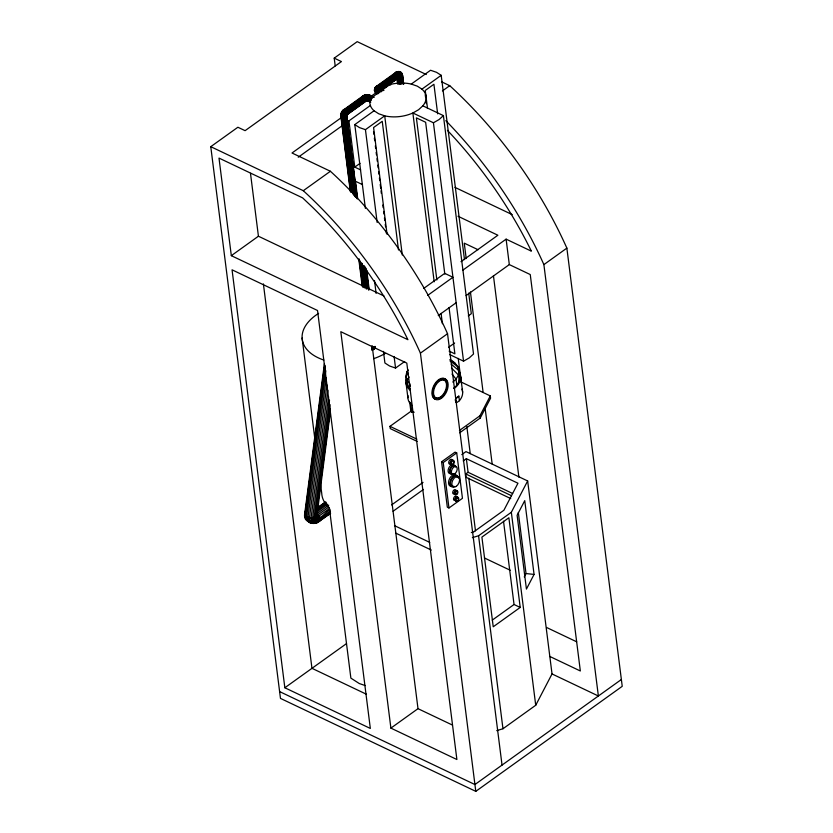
<?xml version="1.0" encoding="UTF-8"?>
<svg xmlns="http://www.w3.org/2000/svg" width="833" height="833" viewBox="0 0 833 833"><rect width="100%" height="100%" fill="white"/><g stroke="black" fill="none" stroke-linecap="round" stroke-linejoin="round"><path stroke-width="1.25" d="M379.921 91.963C370.383 90.859 378.099 80.905 380.514 89.641L399.455 76.053C403.38 74.21 401.798 81.78 402.651 83.456M403.557 83.862C402.849 81.488 404.151 71.93 398.997 74.689L380.056 88.267C378.088 86.028 371.945 88.975 375.537 91.901L376.901 93.515L376.318 93.369C370.029 87.121 381.878 88.933 379.64 87.59L398.58 74.012L401.246 73.439L402.401 74.647L401.693 76.428L399.673 77.584L397.539 77.448L398.351 83.894M375.235 92.286L375.131 90.547C372.528 86.601 380.202 85.726 380.514 89.641L379.504 87.715L377.516 86.549L375.714 86.819L374.6 88.673M368.457 100.272C365.583 102.928 365.395 92.026 367.999 95.316L364.188 96.024L345.247 109.612L343.248 111.757L341.686 116.131L351.141 192.215M366.437 95.358C362.761 92.515 369.602 101.886 365.416 100.574L366.936 100.751L365.364 101.116L368.55 100.793C365.479 101.293 366.614 94.681 362.709 95.993L362.272 96.815M342.8 111.476C342.915 106.791 349.693 111.705 347.34 114.537L346.466 116.641L356.722 197.796M341.978 111.528C343.685 111.768 347.861 113.475 346.736 115.829C345.029 118.598 339.489 114.454 341.103 115.37C339.26 119.785 349.839 117.37 345.862 114.517C348.631 115.641 346.736 111.851 345.414 111.341C342.582 107.572 339.479 115.62 344.675 109.415M324.422 363.698L304.763 513.211C302.129 526.487 321.902 522.739 316.04 512.347M328.712 507.141L318.019 514.763L317.029 514.367L316.675 512.514C318.248 518.969 306.961 519.605 305.024 514.378L324.683 364.864M325.339 365.958L305.68 515.471C304.826 523.103 315.197 525.883 319.799 520.844C321.017 517.283 318.206 514.45 316.061 512.378M325.838 370.789L306.69 516.429L307.304 519.959L308.429 521.729M326.286 377.984L307.981 517.189L308.585 520.365L311.24 523.166L314.353 523.426L317.342 522.551M326.921 384.929L309.47 517.689L310.043 520.458L312.562 523.124C316.592 522.197 318.8 517.085 316.904 513.461M327.827 390.292L311.053 517.897L312.531 521.75L315.52 522.947C318.518 520.906 318.872 516.418 317.029 513.482M328.556 396.643L312.625 517.803C312.614 520.604 315.415 523.03 318.144 521.75L318.956 517.782L317.175 513.451M329.493 400.121L314.072 517.418C316.707 526.539 326.807 514.128 330.462 512.43M330.045 404.619L315.301 516.752C318.144 524.644 326.828 512.18 330.451 511.233M330.295 408.888L316.228 515.866C319.07 522.551 326.609 510.192 330.149 509.89M330.347 411.71L316.936 515.565L318.091 516.356L319.174 515.939L329.556 508.494M305.472 511.014L305.024 514.378M316.936 513.669C316.957 519.854 302.546 520.031 305.492 513.367M346.747 116.172L346.861 115.277M374.829 88.1L374.423 90.256L376.318 93.369M374.611 90.88L375.235 87.611M399.424 71.69C404.859 72.919 402.235 79.801 397.539 77.448C401.339 78.937 403.911 72.409 399.424 71.69L397.289 71.805L396.362 72.815L396.966 72.919M453.569 388.188C463.846 381.431 460.941 363.99 449.81 359.679M340.728 115.141L341.686 113.517M340.853 115.485L341.405 112.58L340.957 113.882L341.946 114.642L346.809 115.464L345.862 114.517C349.256 115.725 339.27 113.319 342.061 111.414M356.097 196.932L345.997 116.37L346.424 114.704L366.718 100.127L370.039 101.626M363.48 96.128L365.125 94.92M375.058 347.444L374.111 349.225L372.059 349.954L375.454 347.517L373.778 349.089L374.59 348.756M343.769 109.581L343.331 111.008M376.506 86.101L376.068 87.527M397.872 71.565C402.933 70.388 401.787 78.906 397.539 77.448C403.578 78.167 396.716 67.098 395.009 73.939M372.851 347.122L372.112 349.558L373.371 349.006L373.632 346.976L372.059 347.142L371.841 348.767L373.371 349.006L374.079 348.86L374.361 346.726M374.683 348.548L374.975 346.372M367.676 94.691C365.5 95.993 367.978 99.95 365.874 101.126M395.696 72.96L396.872 71.784M459.399 430.515L479.933 415.782L490.283 395.914L461.295 382.108M459.681 432.785L480.224 418.051L490.575 398.184L490.283 395.914M472.363 537.649L478.579 535.765L511.337 512.274L527.653 480.953L465.97 451.601L461.784 454.599M524.259 576.915L526.019 573.541L518.313 512.472M534.068 574.426L526.435 589.077L517.116 515.294L524.748 500.643L534.068 574.426L526.019 573.541M496.739 730.635L502.965 728.75L535.723 705.259L552.029 673.939L527.653 480.953M341.603 112.715L342.311 111.414M341.967 112.903L342.717 111.528M346.393 114.892L347.777 113.111L366.718 99.533L368.217 95.004L370.727 95.962M374.579 89.298L375.142 88.371M376.214 86.559C374.121 89.672 379.65 90.735 381.358 91.765M407.858 370.029C404.515 375.704 405.817 384.096 410.003 389.021M409.138 376.985L407.077 380.233L407.847 386.366M370.05 95.254L367.488 96.659L366.572 100.616L346.934 114.715L345.862 114.517L347.132 114.735M408.222 373.215L405.942 376.245L407.077 380.233L409.222 382.888M342.071 111.757L343.186 110.289M408.264 370.133L406.629 372.07L406.941 374.527M375.152 348.09L374.111 349.225L371.716 349.839L373.288 349.568M319.799 520.844L316.342 522.999L313.135 523.488L310.011 522.812L306.648 520L305.294 517.251C307.075 523.811 318.997 519.23 316.686 513.118M367.53 100.554L366.905 100.741M375.444 347.132L372.07 348.038M375.35 87.226L376.912 85.924M375.152 87.757L397.435 71.763M377.411 85.934C374.184 88.558 380.046 90.516 381.826 91.161M383.534 90.568L380.327 88.996L399.299 75.387C404.109 73.054 402.308 82.248 403.276 84.32M422.841 105.833L418.562 109.748L412.866 112.986A28.322 16.691 -7.2 0 1 384.711 115.839L378.734 113.777L374.069 110.779A28.322 16.691 -7.2 0 1 370.56 98.398L389.823 84.581A28.322 16.691 -7.2 0 1 411.283 84.081L417.271 86.143L421.935 89.141A28.322 16.691 -7.2 0 1 422.841 105.833L443.406 115.62L473.519 354.015L469.229 357.93L463.544 361.168L449.841 354.65M443.406 115.62L439.116 119.525L433.431 122.774L412.866 112.986L434.191 281.793M452.798 382.055L456.036 379.098L458.494 375.027L459.17 370.852L451.247 364.208M455.505 399.153L458.837 396.112L459.42 400.715L456.515 402.797M342.686 110.622L344.175 109.404M342.665 110.997L364.396 95.389L367.145 100.554L370.331 102.074M347.777 113.715L346.695 115.235L357.274 198.983M441.532 81.78L449.737 85.684A281.544 153.98 54.4 0 1 566.867 248.119L622.23 686.319L475.789 791.35L280.471 698.398L210.77 146.681L237.884 127.241L245.1 130.666L341.436 61.569L334.22 58.133L357.211 41.65L426.309 74.533M343.477 109.914L363.115 95.826M376.214 86.445L395.852 72.346C398.049 72.409 400.35 75.501 399.017 77.479L382.18 89.547M341.238 117.703L292.019 153.001L330.399 171.265A281.544 153.98 54.4 0 1 447.54 333.71L502.039 765.1M371.601 95.92L375.798 92.911M381.566 89.485L399.861 76.428L401.11 76.928L402.037 83.81M381.42 89.964L399.58 76.99L400.506 77.615L401.319 84.06M347.34 114.537L366.281 100.96M298.256 157.218L342.238 125.668M346.434 122.67L370.518 105.385M365.375 208.354L354.796 124.596L374.069 110.779M411.283 84.081L430.557 70.253L436.534 72.315L441.198 75.324L464.481 259.594M354.796 124.596L359.46 127.595L365.437 129.656L384.711 115.839L402.287 255.013M421.935 89.141L441.198 75.324M210.77 146.681L303.295 190.705L330.399 171.265M442.417 90.922L449.737 85.684M231.324 255.669L407.899 339.697L407.535 338.927A271.6 148.534 54.4 0 0 312.729 207.459L302.639 197.89L218.996 158.083L231.324 255.669L258.428 236.228L383.94 295.954M348.933 120.9L354.775 167.121L360.002 163.383M423.653 288.468L444.728 273.359L452.944 277.264L427.673 295.403M461.013 261.666L497.884 235.229L458.004 216.247M462.919 270.111L506.11 239.144L531.35 251.16L530.985 250.389A271.6 148.534 54.4 0 0 447.404 130.344M438.262 315.561L456.161 302.723M466.136 295.569L509.317 264.592L530.257 274.557L580.341 670.981L549.822 656.456M383.451 351.391L384.908 362.99L389.573 365.999L395.55 368.061L404.682 361.512M468.271 315.905L471.311 313.718L468.708 293.101M475.789 791.35L420.426 353.15L447.54 333.71M552.029 673.939L598.375 695.992L543.887 264.613L566.867 248.119M448.633 347.299L454.62 343.009M417.146 441.407L390.261 428.61L389.979 426.34L412.168 410.419M455.932 398.205L458.837 396.112M317.248 507.88L325.547 501.924M317.029 508.276L325.328 502.33M317.009 509.046L326.338 502.351M317.092 510.171L326.432 503.476M317.227 511.629L327.608 504.184M317.321 513.367L328.733 505.183M317.383 521.843L318.393 521.864L330.17 513.399M330.628 513.336L318.393 521.864M441.584 461.794L455.068 452.121L456.713 452.902L462.45 498.311L448.966 507.984L447.321 507.203L441.584 461.794L443.229 462.575L448.966 507.984M443.229 462.575L456.713 452.902M391.614 504.923L423.039 482.39M393.093 511.233L423.445 489.46M463.221 460.93L466.355 458.681L517.959 483.234L503.882 510.265L473.779 531.85L471.322 532.589M510.744 498.571L466.199 477.361L465.762 473.956L468.084 472.301L512.639 493.511M284.844 687.756L370.331 728.438L317.529 310.501L232.053 269.819L284.844 687.756L346.507 643.607M492.251 620.127L514.044 604.498L520.209 607.434L493.23 626.78L481.901 537.098L508.88 517.751L520.209 607.434M390.896 728.115L456.89 759.519L406.806 363.105L340.812 331.701L390.896 728.115L417.999 708.675L452.329 725.012M621.366 679.509L474.925 784.54L279.607 691.588M362.709 95.993L364.396 95.389M362.417 96.336L364.031 95.295M395.154 72.856L396.779 72.232M399.746 84.227C400.069 76.084 396.706 74.418 398.997 84.112M398.611 77.646L399.673 77.584L400.538 84.206M363.563 95.68L365.302 95.077M396.373 72.002L398.486 71.534C401.829 72.065 401.089 78.604 397.539 77.448L398.122 77.625M399.08 71.711L396.924 72.544L377.984 86.132C375.214 88.6 380.993 89.912 382.357 90.693M311.927 523.134L315.228 523.03M364.989 94.962L366.374 94.941M366.291 94.9L367.853 94.91M409.68 401.985L410.752 410.43L411.658 412.158L414.178 412.231M376.412 92.911L377.141 92.973M367.488 94.681L369.456 95.524M367.291 94.868L369.238 95.108M367.093 95.264L372.726 97.607M367.697 100.803L366.957 100.512M400.579 72.242L397.508 72.898L378.224 86.799L378.297 88.131L382.909 90.391M397.289 71.805L399.507 72.221M368.603 94.837L370.446 95.524M368.217 95.004L373.278 97.305M368.019 100.908L366.718 99.533L369.894 101.043M365.239 685.58L359.262 683.518L350.87 678.114L329.358 507.828A50.98 30.04 -7.2 0 1 321.746 493.49L320.278 481.932M341.592 112.632L341.197 117.172L350.641 191.892M388.355 83.904L390.687 85.008M383.919 90.36C380.629 85.497 374.059 89.902 377.172 93.921C373.007 92.702 376.953 86.372 380.004 88.569M383.44 90.276L378.953 88.1L378.9 87.194L398.07 73.398L400.09 72.627L401.725 73.273M379.65 92.713L375.527 90.589L374.683 88.985M378.463 92.942L375.35 91.297L374.454 89.61M378.463 93.629L374.683 91.161M369.571 95.17L374.288 97.263M372.195 98.075L367.478 95.889L365.229 96.118L345.83 109.966L342.592 114.912L342.342 117.724L351.786 192.444M371.726 98.679L367.166 96.555L365.333 96.878L346.393 110.466L343.321 115.162L343.092 117.828L352.692 193.839M371.341 99.377L366.916 97.294L365.843 97.492L346.903 111.07L344.091 115.37L353.65 195.099M371.081 100.127L366.26 98.169L347.319 111.747L345.247 114.413L344.654 116.641L354.598 196.255M369.883 100.356L366.562 98.867L347.621 112.445L345.372 116.547L355.483 197.286M367.54 100.824L370.716 102.344M454.943 187.363L512.243 214.633M354.775 167.121L360.637 169.911M362.532 184.624L355.504 181.282L357.617 198.056M478.08 249.723L464.262 243.153L466.209 258.563M449.112 351.099L454.891 353.848L449.039 307.533M389.979 426.34L416.864 439.137M465.762 473.956L511.504 495.729M484.41 557.964L510.212 570.241M394.498 525.633L429.755 542.408M395.831 533.162L431.307 550.051M546.594 627.488L576.696 641.816M366.478 694.264L311.959 668.316L263.395 283.918M375.537 91.901L376.214 92.224M345.862 114.517L346.82 115.693L357.242 198.15M401.704 74.46L402.662 75.647M375.506 92.567L376.495 93.202M450.768 360.491L455.172 363.323M402.401 74.647L400.829 72.409M450.018 360.97L458.046 366.864L458.816 372.997M451.444 367.988L458.494 375.027L459.264 381.16M452.007 374.09L456.036 379.098L456.817 385.231M400.204 72.221L400.756 73.096M459.379 374.985L459.951 376.985M380.337 88.985L380.514 89.641M401.912 73.637L403.349 83.81M304.93 514.305L305.388 516.054M506.11 239.144L509.317 264.592M493.448 275.733L518.897 477.174M511.337 512.274L535.723 705.259M503.517 521.219L514.044 604.498M470.426 291.956L483.088 392.145M485.035 407.556L492.178 464.064M479.933 415.782L480.224 418.051M437.658 113.85L433.92 84.258L425.246 90.474L427.527 108.488M433.431 122.774L463.544 361.168M425.226 94.629L425.559 97.201M426.038 101.064L426.371 103.636M460.711 376.901L462.648 392.228M458.223 358.388L461.305 382.847M466.834 426.611L470.249 453.631M478.579 535.765L502.965 728.75M444.812 274.078L425.632 122.264L416.385 117.859L436.867 279.971M466.355 458.681L468.084 472.301M468.833 478.267L475.476 530.819M441.094 313.416L442.385 323.714M402.537 75.189L403.672 84.216M397.195 78.417L397.851 83.571M396.987 78.364L397.56 83.998M398.497 249.973L382.243 121.316L373.58 127.543L387.064 234.323M409.94 383.774L410.252 386.22M410.44 402.495L411.658 412.158M370.56 98.398L370.862 100.814M405.963 382.451L407.899 397.778M373.559 131.697L373.882 134.269M374.371 138.122L374.694 140.704M375.339 145.848L375.673 148.42M376.152 152.283L376.485 154.855M376.964 158.707L377.297 161.29M377.776 165.142L378.109 167.714M378.588 171.577L378.921 174.149M379.411 178.012L379.733 180.584M380.223 184.447L380.702 188.3M381.035 190.872L381.358 193.454M382.816 205.033L383.149 207.604M383.628 211.457L383.961 214.039M384.44 217.892L384.773 220.464M385.252 224.327L385.585 226.899M386.075 230.762L386.397 233.334M365.437 129.656L377.162 222.442M394.092 356.462L395.55 368.061M374.496 280.523L376.12 293.403M366.749 270.288L369.196 289.634M366.353 270.288L368.79 289.613M365.947 268.195L368.717 290.092M346.372 114.839L346.695 117.411M347.017 119.994L347.507 123.857M347.83 126.429L348.319 130.292M348.642 132.874L349.131 136.737M349.464 139.309L349.943 143.182M350.276 145.754L352.39 162.497M352.713 165.08L353.202 168.943M353.525 171.525L354.181 176.669M354.504 179.251L354.993 183.114M355.316 185.697L355.806 189.56M356.128 192.131L356.618 195.994M366.062 270.715L367.52 282.314M367.853 284.886L368.342 288.759M365.666 268.653L368.269 289.27M364.885 266.498L367.645 288.405M364.104 265.56L367.03 288.749M363.386 265.821L366.312 289.009M362.272 263.384L365.364 287.864M372.143 345.643L417.999 708.675M361.48 263.405L364.573 287.874M360.574 262.01L363.667 286.49M334.22 58.133L335.199 65.89M359.762 260.5L363.188 287.552M359.096 258.886L362.74 286.708M340.822 115.839L350.308 191.486M358.804 259.313L362.22 286.365M302.108 338.021L315.093 440.813M250.483 173.306L258.428 236.228M340.801 114.808L340.874 116.766M304.909 512.066L305.034 516.168M452.35 486.055A6.227 3.707 -64.6 0 1 448.56 482.567A6.227 3.707 -64.6 0 1 452.579 475.195A6.227 3.707 -64.6 0 1 457.078 477.403M453.787 486.743A6.227 3.707 -64.6 0 1 449.997 483.255A6.227 3.707 -64.6 0 1 454.016 475.882A6.227 3.707 -64.6 0 1 458.514 478.09M453.839 486.233A5.664 3.374 -64.6 0 1 451.153 479.87A5.664 3.374 -64.6 0 1 457.848 477.278M450.278 464.002A2.551 1.52 -64.6 0 1 448.716 462.575A2.551 1.52 -64.6 0 1 450.372 459.566A2.551 1.52 -64.6 0 1 452.204 460.462M450.195 473.602A4.811 2.863 -64.6 0 1 448.748 468.021A4.811 2.863 -64.6 0 1 453.995 465.126M454.506 493.615A2.27 1.343 -64.6 0 1 452.756 493.053A2.27 1.343 -64.6 0 1 453.777 490.2A2.27 1.343 -64.6 0 1 455.703 490.252M454.912 500.3A2.27 1.343 -64.6 0 1 453.839 497.759A2.27 1.343 -64.6 0 1 456.526 496.728M445.832 120.67A281.544 153.98 54.4 0 1 543.887 264.613M303.295 190.705A281.544 153.98 54.4 0 1 420.426 353.15M457.15 500.414A2.27 1.343 -64.6 0 1 455.016 500.206A2.27 1.343 -64.6 0 1 456.432 497.041A2.27 1.343 -64.6 0 1 458.077 498.353M456.682 493.5A2.27 1.343 -64.6 0 1 454.287 494.021A2.27 1.343 -64.6 0 1 455.484 490.658A2.27 1.343 -64.6 0 1 457.265 491.876M455.214 494.333A1.978 1.177 -64.6 0 1 454.401 492.688A1.978 1.177 -64.6 0 1 455.984 490.658A1.978 1.177 -64.6 0 1 457.067 491.959M456.557 493.375A1.978 1.177 -64.6 0 1 455.911 494.063M457.078 500.237A1.978 1.177 -64.6 0 1 455.203 500.05A1.978 1.177 -64.6 0 1 456.453 497.28A1.978 1.177 -64.6 0 1 457.89 498.426M452.173 464.439A2.551 1.52 -64.6 0 1 450.164 463.263A2.551 1.52 -64.6 0 1 452.267 460.045A2.551 1.52 -64.6 0 1 453.548 462.336M453.006 463.544A2.551 1.52 -64.6 0 1 452.611 464.043M451.736 464.439A2.27 1.343 -64.6 0 1 450.663 461.888A2.27 1.343 -64.6 0 1 453.339 460.857M453.329 473.633A4.811 2.863 -64.6 0 1 449.622 472.446A4.811 2.863 -64.6 0 1 451.798 466.376A4.811 2.863 -64.6 0 1 455.88 466.501M452.517 473.602A4.248 2.53 -64.6 0 1 450.497 468.833A4.248 2.53 -64.6 0 1 455.526 466.886M435.086 399.174A11.329 6.737 -64.6 0 1 434.878 383.742A11.329 6.737 -64.6 0 1 446.873 381.15M440.865 397.924A11.329 6.737 -64.6 0 1 438.835 399.049M440.501 379.91A9.913 5.893 -64.6 0 1 445.197 391.041A9.913 5.893 -64.6 0 1 433.472 395.571M437.002 382.42A9.913 5.893 -64.6 0 1 438.72 380.889M459.545 372.799A27.531 16.223 -7.2 0 1 454.266 388.48M410.075 390.188A27.531 16.223 -7.2 0 1 406.66 378.161M461.94 389.115A27.531 16.223 -7.2 0 1 459.42 400.715M412.012 405.515A27.531 16.223 -7.2 0 1 408.014 395.633M455.214 399.83A2.27 1.343 -64.6 0 1 455.734 401.839M455.349 400.256A1.978 1.177 -64.6 0 1 455.547 401.85M384.961 353.588A50.98 30.04 -7.2 0 1 373.715 358.669M323.85 360.054A50.98 30.04 -7.2 0 1 318.612 313.385M456.297 486.347A5.664 3.374 -64.6 0 0 458.764 477.142A5.664 3.374 -64.6 0 0 452.09 481.932A5.664 3.374 -64.6 0 0 456.297 486.347M456.734 494.458A1.978 1.177 -64.6 0 0 457.598 491.241A1.978 1.177 -64.6 0 0 455.266 492.917A1.978 1.177 -64.6 0 0 456.734 494.458M457.556 500.935A1.978 1.177 -64.6 0 0 458.421 497.707A1.978 1.177 -64.6 0 0 456.088 499.384A1.978 1.177 -64.6 0 0 457.556 500.935M452.965 464.606A2.27 1.343 -64.6 0 0 453.954 460.92A2.27 1.343 -64.6 0 0 451.288 462.836A2.27 1.343 -64.6 0 0 452.965 464.606M454.714 473.862A4.248 2.53 -64.6 0 0 456.567 466.959A4.248 2.53 -64.6 0 0 451.569 470.551A4.248 2.53 -64.6 0 0 454.714 473.862M441.49 398.216A11.329 6.737 -64.6 0 0 446.436 379.806A11.329 6.737 -64.6 0 0 433.087 389.375A11.329 6.737 -64.6 0 0 441.49 398.216M441.344 397.081A9.913 5.893 -64.6 0 0 445.676 380.973A9.913 5.893 -64.6 0 0 433.993 389.355A9.913 5.893 -64.6 0 0 441.344 397.081"/></g></svg>
